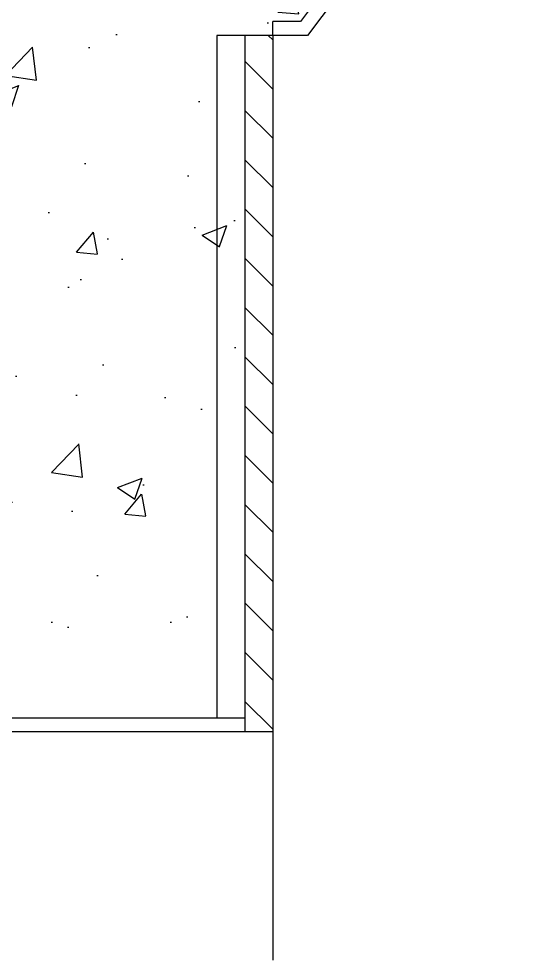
# Model space of a CAD drawing. Extents: x -24232 to 27340, y -23039 to 23489.
# Drawn here: x 3880 to 4252, y -13757 to -13081 of the extents above; entities that cross this region are included whole.
import ezdxf

# ---------------------------------------------------------------- set-up
doc = ezdxf.new("R2010")
doc.units = 0
doc.header["$LTSCALE"] = 10
for name, color, linetype in [('0-HATCH', 8, 'CONTINUOUS'), ('0-TEXT', 7, 'CONTINUOUS'), ('1', 1, 'CONTINUOUS'), ('4', 4, 'CONTINUOUS')]:
    doc.layers.add(name, color=color, linetype=linetype)

msp = doc.modelspace()

# ---------------------------------------------------------------- hatches: boundary and pattern name
at = {"layer": '0-HATCH'}
h = msp.add_hatch(dxfattribs=at)
h.set_pattern_fill('AR-CONC', color=1, scale=25, style=0)
h.set_pattern_definition([(50, (134907.33, -33774.57), (179.31505, -15.68803), [18.75, -206.25]), (355, (134907.33, -33774.57), (-34.68783, 188.04803), [15, -165]), (100.4514, (134922.28, -33775.88), (144.62735, 172.35989), [15.93505, -175.28553]), (46.1842, (134907.33, -33724.57), (266.81026, -41.37975), [28.125, -309.375]), (96.6356, (134929.57, -33728.02), (233.6657, 243.52947), [23.90257, -262.92825]), (351.1842, (134907.33, -33724.57), (233.6655, 243.52965), [22.5, -247.5]), (21, (134932.33, -33737.07), (149.22676, -100.65472), [18.75, -206.25]), (326, (134932.33, -33737.07), (60.82883, 181.2875), [15, -165]), (71.4514, (134944.77, -33745.46), (210.05566, 80.63262), [15.93505, -175.28553]), (37.5, (134907.335, -33774.57), (3.039964, 83.223463), [0, -163, 0, -167.5, 0, -165.625]), (7.5, (134907.335, -33774.57), (65.767384, 98.60293), [0, -95.5, 0, -159.25, 0, -63.125]), (327.5, (134851.585, -33774.57), (133.45561, -5.638718), [0, -62.5, 0, -195, 0, -258.75]), (317.5, (134826.58, -33774.57), (145.79654, 25.02625), [0, -81.25, 0, -129.5, 0, -183.75])])
h.paths.add_polyline_path([(3862.46, -13393.34), (3613.31, -13393.34), (3613.31, -13419.1), (3602.46, -13444.58), (3602.46, -13563.34), (3602.46, -13583.34), (4042.46, -13583.34), (4042.46, -13093.34), (4062.46, -13093.34), (4062.46, -13083.34), (4082.46, -13083.34), (4232.46, -12883.34), (4252.46, -12883.34), (4252.46, -12853.34), (3862.46, -12853.34)])
h.paths.add_polyline_path([(3262.46, -13393.34), (3262.46, -12853.34), (2872.46, -12853.34), (2872.46, -12883.34), (2892.46, -12883.34), (3042.46, -13083.34), (3062.46, -13083.34), (3062.46, -13093.34), (3082.46, -13093.34), (3082.46, -13583.34), (3522.46, -13583.34), (3522.46, -13563.34), (3522.46, -13444.58), (3511.62, -13419.1), (3511.62, -13393.34)])
at = {"layer": '1'}
h = msp.add_hatch(dxfattribs=at)
h.set_pattern_fill('ANSI31', color=256, scale=200, style=0)
h.set_pattern_definition([(135, (-127782.408, -33774.57), (17.6776695, 17.6776695), [])])
h.paths.add_polyline_path([(4042.46, -13093.34), (4062.46, -13093.34), (4062.46, -13593.34), (4042.46, -13593.34), (4042.46, -13583.34)])

# ---------------------------------------------------------------- linework, layer by layer
at = {"layer": '0-TEXT'}
msp.add_line((4062.46, -13593.34), (4062.46, -13757.15), dxfattribs=at)
at = {"layer": '1'}
for p, q in [((4237.46, -12893.34), (4087.46, -13093.34)), ((4062.46, -13093.34), (4062.46, -13593.34)), ((4087.46, -13093.34), (4062.46, -13093.34)), ((4062.46, -13593.34), (3562.46, -13593.34))]:
    msp.add_line(p, q, dxfattribs=at)
at = {"layer": '4'}
for p, q in [((4232.46, -12883.34), (4082.46, -13083.34)), ((4082.46, -13083.34), (4062.46, -13083.34)), ((4062.46, -13093.34), (4062.46, -13083.34)), ((4062.46, -13093.34), (4022.46, -13093.34)), ((4022.46, -13093.34), (4022.46, -13583.34)), ((4042.46, -13093.34), (4042.46, -13583.34)), ((4042.46, -13583.34), (3562.46, -13583.34)), ((4042.46, -13583.34), (4042.46, -13593.34))]:
    msp.add_line(p, q, dxfattribs=at)

doc.saveas('drawing.dxf')
